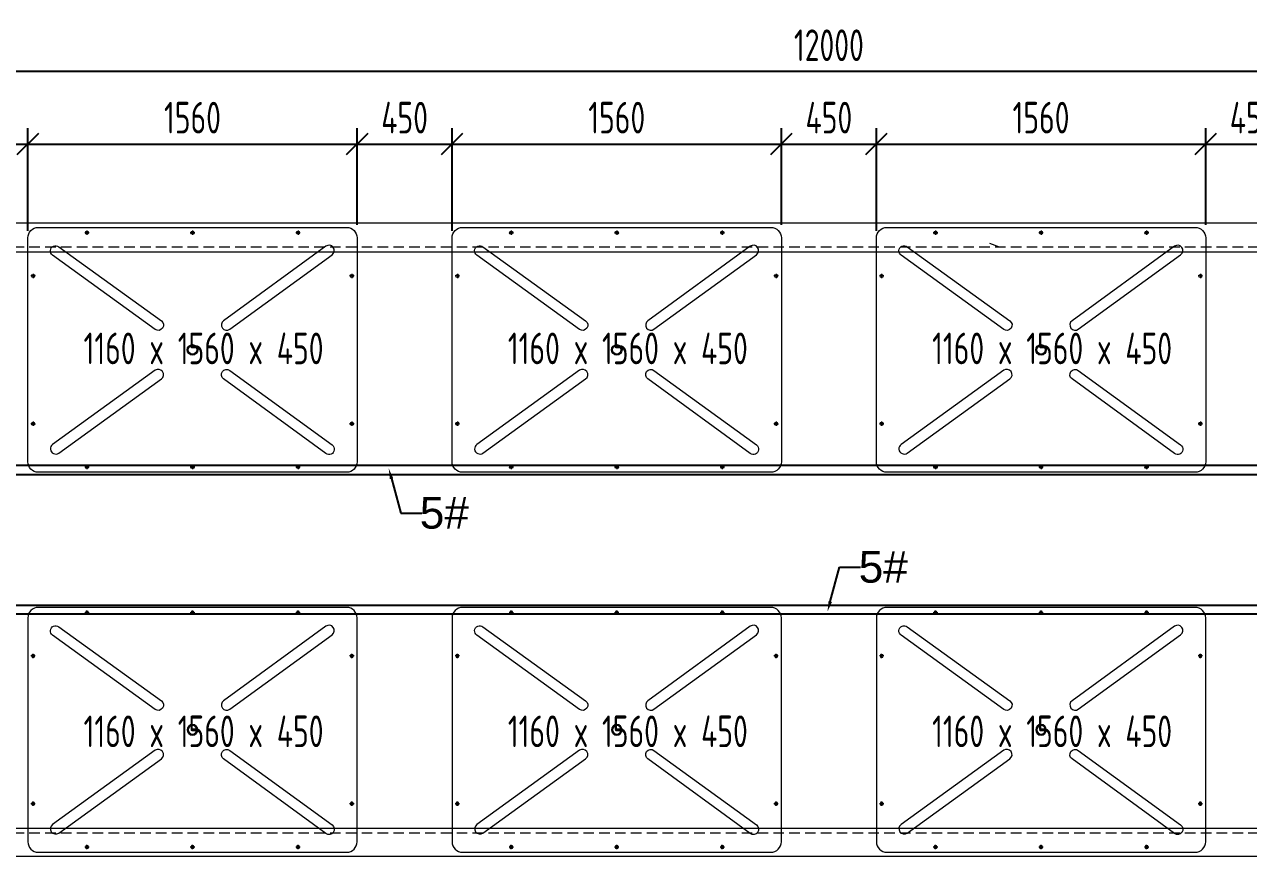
# Model space of a CAD drawing. Header units: millimetres. Extents: x 4 to 2106212, y -117026 to 198097.
# Drawn here: x 1951397 to 1957196, y 180080 to 184021 of the extents above; entities that cross this region are included whole.
import ezdxf
from ezdxf import colors
from ezdxf.entities.mleader import LeaderData, LeaderLine
from ezdxf.math import Vec2, Vec3

# ---------------------------------------------------------------- set-up
doc = ezdxf.new("R2010")
doc.units = ezdxf.units.MM
doc.linetypes.add('CENTER', pattern=[0.6, 0.375, -0.075, 0.075, -0.075])
doc.linetypes.add('DASHED', pattern=[0.75, 0.5, -0.25])
for name, color, linetype, lineweight in [('0dim', 6, 'Continuous', 9), ('dim', 6, 'Continuous', 13), ('文本', 3, 'Continuous', 13), ('浮箱', 160, 'Continuous', 20), ('铝型材', 7, 'Continuous', 13)]:
    doc.layers.add(name, color=color, linetype=linetype, lineweight=lineweight)
doc.layers.add('卡槽', color=242, linetype='Continuous')
doc.layers.add('标注', color=9, linetype='Continuous')
doc.styles.add('Arial', font='arial.ttf')
doc.styles.add('hztxt', font='ros1.shx', dxfattribs={"width": 0.8, "bigfont": 'hztxt.shx'})
doc.dimstyles.new('DIM-50', dxfattribs={"dimscale": 50, "dimtxt": 3, "dimasz": 2, "dimexe": 1.5, "dimexo": 1.5, "dimgap": 1, "dimtad": 1, "dimdec": 1, "dimdsep": 46, "dimtxsty": 'hztxt', "dimblk": 'OBLIQUE', "dimcen": 0, "dimdle": 1.5, "dimclrd": 9, "dimclre": 9, "dimclrt": 2, "dimadec": 1, "dimazin": 0, "dimtfac": 1, "dimtdec": 1, "dimtix": 1, "dimtmove": 2, "dimatfit": 3, "dimldrblk": 'OBLIQUE', "dimfxl": 15, "dimtolj": 1, "dimtzin": 0, "dimarcsym": 1})

# ---------------------------------------------------------------- blocks, each defined once
blk = doc.blocks.new('_Oblique')
at = {"color": 0, "linetype": 'ByBlock', "lineweight": -2}
blk.add_line((-0.5, -0.5), (0.5, 0.5), dxfattribs=at)
blk = doc.blocks.new('*D2972')
at = {"layer": 'Defpoints', "color": 0, "transparency": 16777216}
for p in [(1949208.1, 183798), (1949208.1, 183080, 0), (1961208.1, 183080)]:
    blk.add_point(p, dxfattribs=at)
at = {"layer": '标注', "color": 9, "lineweight": -2, "transparency": 16777216}
for p, q in [((1949208.1, 183155), (1949208.1, 183873)), ((1961208.1, 183155), (1961208.1, 183873)), ((1961283.1, 183798), (1949133.1, 183798))]:
    blk.add_line(p, q, dxfattribs=at)
at = {"layer": '标注', "color": 9, "lineweight": -2, "transparency": 16777216, "xscale": 100, "yscale": 100, "zscale": 100, "rotation": 180}
blk.add_blockref('_Oblique', (1949208.1, 183798), dxfattribs=at)
at = {"layer": '标注', "color": 9, "lineweight": -2, "transparency": 16777216, "xscale": 100, "yscale": 100, "zscale": 100}
blk.add_blockref('_Oblique', (1961208.1, 183798), dxfattribs=at)
at = {"layer": '标注', "color": 2, "transparency": 16777216, "insert": (1955208.1, 183923), "char_height": 150, "attachment_point": 5, "style": 'hztxt'}
blk.add_mtext('\\A1;12000', dxfattribs=at)
blk = doc.blocks.new('*D2975')
at = {"layer": 'Defpoints', "color": 0, "transparency": 16777216}
for p in [(1951413.1, 183455.1), (1950963.1, 182998, 0), (1951413.1, 182969, 0)]:
    blk.add_point(p, dxfattribs=at)
at = {"layer": '标注', "color": 9, "lineweight": -2, "transparency": 16777216}
for p, q in [((1950963.1, 183073), (1950963.1, 183530.1)), ((1951413.1, 183044), (1951413.1, 183530.1)), ((1950888.1, 183455.1), (1951488.1, 183455.1))]:
    blk.add_line(p, q, dxfattribs=at)
at = {"layer": '标注', "color": 9, "lineweight": -2, "transparency": 16777216, "xscale": 100, "yscale": 100, "zscale": 100, "rotation": 180}
blk.add_blockref('_Oblique', (1950963.1, 183455.1), dxfattribs=at)
at = {"layer": '标注', "color": 9, "lineweight": -2, "transparency": 16777216, "xscale": 100, "yscale": 100, "zscale": 100}
blk.add_blockref('_Oblique', (1951413.1, 183455.1), dxfattribs=at)
at = {"layer": '标注', "color": 2, "transparency": 16777216, "insert": (1951188.1, 183580.1), "char_height": 150, "attachment_point": 5, "style": 'hztxt'}
blk.add_mtext('\\A1;450', dxfattribs=at)
blk = doc.blocks.new('*D2976')
at = {"layer": 'Defpoints', "color": 0, "transparency": 16777216}
for p in [(1952973.1, 183455.1), (1951413.1, 182969, 0), (1952973.1, 182998, 0)]:
    blk.add_point(p, dxfattribs=at)
at = {"layer": '标注', "color": 9, "lineweight": -2, "transparency": 16777216}
for p, q in [((1951413.1, 183044), (1951413.1, 183530.1)), ((1952973.1, 183073), (1952973.1, 183530.1)), ((1951338.1, 183455.1), (1953048.1, 183455.1))]:
    blk.add_line(p, q, dxfattribs=at)
at = {"layer": '标注', "color": 9, "lineweight": -2, "transparency": 16777216, "xscale": 100, "yscale": 100, "zscale": 100, "rotation": 180}
blk.add_blockref('_Oblique', (1951413.1, 183455.1), dxfattribs=at)
at = {"layer": '标注', "color": 9, "lineweight": -2, "transparency": 16777216, "xscale": 100, "yscale": 100, "zscale": 100}
blk.add_blockref('_Oblique', (1952973.1, 183455.1), dxfattribs=at)
at = {"layer": '标注', "color": 2, "transparency": 16777216, "insert": (1952193.1, 183580.1), "char_height": 150, "attachment_point": 5, "style": 'hztxt'}
blk.add_mtext('\\A1;1560', dxfattribs=at)
blk = doc.blocks.new('*D2977')
at = {"layer": 'Defpoints', "color": 0, "transparency": 16777216}
for p in [(1953423.1, 183455.1), (1952973.1, 182998, 0), (1953423.1, 182969, 0)]:
    blk.add_point(p, dxfattribs=at)
at = {"layer": '标注', "color": 9, "lineweight": -2, "transparency": 16777216}
for p, q in [((1952973.1, 183073), (1952973.1, 183530.1)), ((1953423.1, 183044), (1953423.1, 183530.1)), ((1952898.1, 183455.1), (1953498.1, 183455.1))]:
    blk.add_line(p, q, dxfattribs=at)
at = {"layer": '标注', "color": 9, "lineweight": -2, "transparency": 16777216, "xscale": 100, "yscale": 100, "zscale": 100, "rotation": 180}
blk.add_blockref('_Oblique', (1952973.1, 183455.1), dxfattribs=at)
at = {"layer": '标注', "color": 9, "lineweight": -2, "transparency": 16777216, "xscale": 100, "yscale": 100, "zscale": 100}
blk.add_blockref('_Oblique', (1953423.1, 183455.1), dxfattribs=at)
at = {"layer": '标注', "color": 2, "transparency": 16777216, "insert": (1953198.1, 183580.1), "char_height": 150, "attachment_point": 5, "style": 'hztxt'}
blk.add_mtext('\\A1;450', dxfattribs=at)
blk = doc.blocks.new('*D2978')
at = {"layer": 'Defpoints', "color": 0, "transparency": 16777216}
for p in [(1954983.1, 183455.1), (1953423.1, 182969, 0), (1954983.1, 182998, 0)]:
    blk.add_point(p, dxfattribs=at)
at = {"layer": '标注', "color": 9, "lineweight": -2, "transparency": 16777216}
for p, q in [((1953423.1, 183044), (1953423.1, 183530.1)), ((1954983.1, 183073), (1954983.1, 183530.1)), ((1953348.1, 183455.1), (1955058.1, 183455.1))]:
    blk.add_line(p, q, dxfattribs=at)
at = {"layer": '标注', "color": 9, "lineweight": -2, "transparency": 16777216, "xscale": 100, "yscale": 100, "zscale": 100, "rotation": 180}
blk.add_blockref('_Oblique', (1953423.1, 183455.1), dxfattribs=at)
at = {"layer": '标注', "color": 9, "lineweight": -2, "transparency": 16777216, "xscale": 100, "yscale": 100, "zscale": 100}
blk.add_blockref('_Oblique', (1954983.1, 183455.1), dxfattribs=at)
at = {"layer": '标注', "color": 2, "transparency": 16777216, "insert": (1954203.1, 183580.1), "char_height": 150, "attachment_point": 5, "style": 'hztxt'}
blk.add_mtext('\\A1;1560', dxfattribs=at)
blk = doc.blocks.new('*D2979')
at = {"layer": 'Defpoints', "color": 0, "transparency": 16777216}
for p in [(1955433.1, 183455.1), (1954983.1, 182998, 0), (1955433.1, 182969, 0)]:
    blk.add_point(p, dxfattribs=at)
at = {"layer": '标注', "color": 9, "lineweight": -2, "transparency": 16777216}
for p, q in [((1954983.1, 183073), (1954983.1, 183530.1)), ((1955433.1, 183044), (1955433.1, 183530.1)), ((1954908.1, 183455.1), (1955508.1, 183455.1))]:
    blk.add_line(p, q, dxfattribs=at)
at = {"layer": '标注', "color": 9, "lineweight": -2, "transparency": 16777216, "xscale": 100, "yscale": 100, "zscale": 100, "rotation": 180}
blk.add_blockref('_Oblique', (1954983.1, 183455.1), dxfattribs=at)
at = {"layer": '标注', "color": 9, "lineweight": -2, "transparency": 16777216, "xscale": 100, "yscale": 100, "zscale": 100}
blk.add_blockref('_Oblique', (1955433.1, 183455.1), dxfattribs=at)
at = {"layer": '标注', "color": 2, "transparency": 16777216, "insert": (1955208.1, 183580.1), "char_height": 150, "attachment_point": 5, "style": 'hztxt'}
blk.add_mtext('\\A1;450', dxfattribs=at)
blk = doc.blocks.new('*D2980')
at = {"layer": 'Defpoints', "color": 0, "transparency": 16777216}
for p in [(1956993.1, 183455.1), (1955433.1, 182969, 0), (1956993.1, 182998, 0)]:
    blk.add_point(p, dxfattribs=at)
at = {"layer": '标注', "color": 9, "lineweight": -2, "transparency": 16777216}
for p, q in [((1955433.1, 183044), (1955433.1, 183530.1)), ((1956993.1, 183073), (1956993.1, 183530.1)), ((1955358.1, 183455.1), (1957068.1, 183455.1))]:
    blk.add_line(p, q, dxfattribs=at)
at = {"layer": '标注', "color": 9, "lineweight": -2, "transparency": 16777216, "xscale": 100, "yscale": 100, "zscale": 100, "rotation": 180}
blk.add_blockref('_Oblique', (1955433.1, 183455.1), dxfattribs=at)
at = {"layer": '标注', "color": 9, "lineweight": -2, "transparency": 16777216, "xscale": 100, "yscale": 100, "zscale": 100}
blk.add_blockref('_Oblique', (1956993.1, 183455.1), dxfattribs=at)
at = {"layer": '标注', "color": 2, "transparency": 16777216, "insert": (1956213.1, 183580.1), "char_height": 150, "attachment_point": 5, "style": 'hztxt'}
blk.add_mtext('\\A1;1560', dxfattribs=at)
blk = doc.blocks.new('*D2981')
at = {"layer": 'Defpoints', "color": 0, "transparency": 16777216}
for p in [(1957443.1, 183455.1), (1956993.1, 182998, 0), (1957443.1, 182969, 0)]:
    blk.add_point(p, dxfattribs=at)
at = {"layer": '标注', "color": 9, "lineweight": -2, "transparency": 16777216}
for p, q in [((1956993.1, 183073), (1956993.1, 183530.1)), ((1957443.1, 183044), (1957443.1, 183530.1)), ((1956918.1, 183455.1), (1957518.1, 183455.1))]:
    blk.add_line(p, q, dxfattribs=at)
at = {"layer": '标注', "color": 9, "lineweight": -2, "transparency": 16777216, "xscale": 100, "yscale": 100, "zscale": 100, "rotation": 180}
blk.add_blockref('_Oblique', (1956993.1, 183455.1), dxfattribs=at)
at = {"layer": '标注', "color": 9, "lineweight": -2, "transparency": 16777216, "xscale": 100, "yscale": 100, "zscale": 100}
blk.add_blockref('_Oblique', (1957443.1, 183455.1), dxfattribs=at)
at = {"layer": '标注', "color": 2, "transparency": 16777216, "insert": (1957218.1, 183580.1), "char_height": 150, "attachment_point": 5, "style": 'hztxt'}
blk.add_mtext('\\A1;450', dxfattribs=at)
blk = doc.blocks.new('FX')
at = {"layer": '浮箱', "color": 5, "linetype": 'Continuous'}
for p, q in [((1949463, 183145.6, 0), (1950923, 183145.6, 0)), ((1949413, 182035.6, 0), (1949413, 183095.6, 0)), ((1950973, 183095.6, 0), (1950973, 182035.6, 0)), ((1950923, 181985.6, 0), (1949463, 181985.6, 0))]:
    blk.add_line(p, q, dxfattribs=at)
at = {"layer": '浮箱', "color": 1, "linetype": 'CENTER', "ltscale": 9.652}
for p, q in [((1949693, 183131, 0), (1949693, 183110.1, 0)), ((1950193, 183131, 0), (1950193, 183110.1, 0)), ((1950693, 183131, 0), (1950693, 183110.1, 0)), ((1949703.4, 183120.6, 0), (1949682.5, 183120.6, 0)), ((1950203.4, 183120.6, 0), (1950182.5, 183120.6, 0)), ((1950703.4, 183120.6, 0), (1950682.5, 183120.6, 0)), ((1949448.4, 182915.6, 0), (1949427.5, 182915.6, 0)), ((1949438, 182926, 0), (1949438, 182905.1, 0)), ((1950958.4, 182915.6, 0), (1950937.5, 182915.6, 0)), ((1950948, 182926, 0), (1950948, 182905.1, 0)), ((1949448.4, 182215.6, 0), (1949427.5, 182215.6, 0)), ((1949438, 182226, 0), (1949438, 182205.1, 0)), ((1950958.4, 182215.6, 0), (1950937.5, 182215.6, 0)), ((1950948, 182226, 0), (1950948, 182205.1, 0)), ((1949703.4, 182010.6, 0), (1949682.5, 182010.6, 0)), ((1949693, 182021, 0), (1949693, 182000.1, 0)), ((1950203.4, 182010.6, 0), (1950182.5, 182010.6, 0)), ((1950193, 182021, 0), (1950193, 182000.1, 0)), ((1950703.4, 182010.6, 0), (1950682.5, 182010.6, 0)), ((1950693, 182021, 0), (1950693, 182000.1, 0))]:
    blk.add_line(p, q, dxfattribs=at)
at = {"layer": '浮箱', "linetype": 'Continuous'}
for p, q in [((1950793.9, 183145.7, 0), (1950793.9, 183145.6, 0)), ((1950798.7, 183145.6, 0), (1950798.7, 183145.7, 0)), ((1950798.8, 183145.6, 0), (1950798.8, 183145.7, 0)), ((1950799, 183145.6, 0), (1950799, 183145.7, 0)), ((1950799.6, 183145.7, 0), (1950799.6, 183145.6, 0)), ((1950799.7, 183145.7, 0), (1950799.7, 183145.6, 0)), ((1950800, 183145.7, 0), (1950800, 183145.6, 0)), ((1950805.4, 183145.6, 0), (1950805.4, 183145.7, 0)), ((1949413, 182978.1, 0), (1949412.8, 182978.1, 0)), ((1949412.9, 182972.6, 0), (1949413, 182972.6, 0)), ((1949412.9, 182972.3, 0), (1949413, 182972.3, 0)), ((1949412.9, 182972.3, 0), (1949413, 182972.3, 0)), ((1949413, 182971.6, 0), (1949412.9, 182971.6, 0)), ((1949413, 182971.4, 0), (1949412.9, 182971.4, 0)), ((1949413, 182971.3, 0), (1949412.9, 182971.3, 0)), ((1949412.9, 182966.5, 0), (1949413, 182966.5, 0))]:
    blk.add_line(p, q, dxfattribs=at)
at = {"layer": '浮箱', "color": 5, "linetype": 'Continuous', "elevation": 0}
for points in [[(1949529.9, 183013.8, -1), (1949559.2, 183054.4), (1950045.5, 182703, -0.999989), (1950016.2, 182662.5), (1949529.9, 183013.8)], [(1950854.5, 183016.1, 1), (1950825.1, 183056.6), (1950340, 182703.5, 0.999989), (1950369.4, 182663.1), (1950854.5, 183016.1)], [(1949529.9, 182117.3, 1), (1949559.2, 182076.8), (1950045.5, 182428.2, 0.999989), (1950016.2, 182468.7), (1949529.9, 182117.3)], [(1950854.5, 182115, -1), (1950825.1, 182074.6), (1950340, 182427.7, -0.999989), (1950369.4, 182468.1), (1950854.5, 182115)]]:
    blk.add_lwpolyline(points, format="xyb", dxfattribs=at)
blk.add_lwpolyline([(1950207.7, 182585.8), (1950207.7, 182585.8)], dxfattribs=at)
at = {"layer": '浮箱', "color": 9, "linetype": 'Continuous'}
for centre in [(1949693, 183120.6, 0), (1950193, 183120.6, 0), (1950693, 183120.6, 0), (1949438, 182915.6, 0), (1950948, 182915.6, 0), (1949438, 182215.6, 0), (1950948, 182215.6, 0), (1949693, 182010.6, 0), (1950193, 182010.6, 0), (1950693, 182010.6, 0)]:
    blk.add_circle(centre, 7.5, dxfattribs=at)
at = {"layer": '浮箱', "color": 5, "linetype": 'Continuous'}
for radius in [25, 20]:
    blk.add_circle((1950193, 182565.6, 0), radius, dxfattribs=at)
at = {"layer": '浮箱', "color": 5, "linetype": 'Continuous', "extrusion": (0, 0, -1)}
for centre, start, end in [((-1949463, 183095.6, 0), 0, 90), ((-1950923, 183095.6, 0), 90, 180), ((-1949463, 182035.6, 0), 270, 0), ((-1950923, 182035.6, 0), 180, 270)]:
    blk.add_arc(centre, 50, start, end, dxfattribs=at)

msp = doc.modelspace()

# ---------------------------------------------------------------- linework, layer by layer
at = {"layer": '0dim'}
msp.add_line((1955969.1213, 182984.7561), (1956014.083, 182967.9496), dxfattribs=at)
at = {"layer": 'dim', "color": 1, "linetype": 'DASHED', "ltscale": 100}
for p, q in [((1949320.0944, 182967.9895), (1961208.0944, 182967.9895)), ((1949320.0944, 180191.9895), (1961208.0944, 180191.9895))]:
    msp.add_line(p, q, dxfattribs=at)
at = {"layer": '卡槽', "color": 22, "ltscale": 5000}
for points in [[(1949208.0944, 181931.9895), (1949208.0944, 181889.9895), (1961200.5944, 181889.9895), (1961200.5944, 181931.9895)], [(1949208.0944, 181227.9895), (1949208.0944, 181269.9895), (1961200.5944, 181269.9895), (1961200.5944, 181227.9895)]]:
    msp.add_lwpolyline(points, close=True, dxfattribs=at)
at = {"layer": '铝型材', "color": 3}
for points in [[(1961208.0944, 183079.9895), (1949208.0944, 183079.9895), (1949343.0944, 182944.9895), (1961208.0944, 182944.9895)], [(1961208.0944, 180079.9895), (1949208.0944, 180079.9895), (1949343.0944, 180214.9895), (1961208.0944, 180214.9895)]]:
    msp.add_lwpolyline(points, close=True, dxfattribs=at)

# ---------------------------------------------------------------- block references
for p in [(2000.1261, -85.5994, 0.0005), (4010.1261, -85.5994, 0.0005), (6020.1261, -85.5994, 0.0005)]:
    msp.add_blockref('FX', p)
at = {"xscale": -1, "rotation": 180}
for p in [(2000.1261, 363245.5783, 0.0005), (4010.1261, 363245.5783, 0.0005), (6020.1261, 363245.5783, 0.0005)]:
    msp.add_blockref('FX', p, dxfattribs=at)

# ---------------------------------------------------------------- texts
at = {"layer": '文本', "color": 3, "char_height": 150, "style": 'hztxt'}
for insert, attachment_point in [((1952813.9555, 182561.9562, -0.0005), 3), ((1954823.9555, 182561.9562, -0.0005), 3), ((1956833.9555, 182561.9562, -0.0005), 3), ((1952813.9555, 180598.0228, -0.0005), 9), ((1954823.9555, 180598.0228, -0.0005), 9), ((1956833.9555, 180598.0228, -0.0005), 9)]:
    msp.add_mtext('\\pi41.0595;1160 x 1560 x 450          ', dxfattribs=dict(at, insert=insert, attachment_point=attachment_point))

# ---------------------------------------------------------------- dimensions: what is measured, and where the dimension line sits
at = {"layer": '标注'}
dim = msp.add_linear_dim(base=(1949208.0944, 183798.0009), p1=(1961208.0944, 183079.9895), p2=(1949208.0944, 183079.9895, 0.0005), angle=180, dimstyle='DIM-50', dxfattribs=at)
dim.commit()
dim.dimension.update_dxf_attribs({"geometry": '*D2972', "text_midpoint": (1955208.0944, 183923.0009)})
for base, p1, p2, picture, middle in [((1951413.0944, 183455.089), (1950963.0944, 182997.9895, -0.001), (1951413.0944, 182968.9895, -0.001), '*D2975', (1951188.0944, 183580.089)), ((1952973.0944, 183455.089), (1951413.0944, 182968.9895, -0.001), (1952973.0944, 182997.9895, -0.001), '*D2976', (1952193.0944, 183580.089)), ((1953423.0944, 183455.089), (1952973.0944, 182997.9895, -0.001), (1953423.0944, 182968.9895, -0.001), '*D2977', (1953198.0944, 183580.089)), ((1954983.0944, 183455.089), (1953423.0944, 182968.9895, -0.001), (1954983.0944, 182997.9895, -0.001), '*D2978', (1954203.0944, 183580.089)), ((1955433.0944, 183455.089), (1954983.0944, 182997.9895, -0.001), (1955433.0944, 182968.9895, -0.001), '*D2979', (1955208.0944, 183580.089)), ((1956993.0944, 183455.089), (1955433.0944, 182968.9895, -0.001), (1956993.0944, 182997.9895, -0.001), '*D2980', (1956213.0944, 183580.089)), ((1957443.0944, 183455.089), (1956993.0944, 182997.9895, -0.001), (1957443.0944, 182968.9895, -0.001), '*D2981', (1957218.0944, 183580.089))]:
    dim = msp.add_linear_dim(base=base, p1=p1, p2=p2, dimstyle='DIM-50', dxfattribs=at)
    dim.commit()
    dim.dimension.update_dxf_attribs({"geometry": picture, "text_midpoint": middle})

# ---------------------------------------------------------------- leaders
at = {"layer": '标注', "color": 6}
ml = msp.add_multileader_mtext('Standard', dxfattribs=at)
ml.set_content('5#', color=6, style='Arial')
ml.set_leader_properties(color=8)
ml.build(insert=Vec2(0, 0))
ml.multileader.update_dxf_attribs({"dogleg_length": 100, "arrow_head_size": 50})
ctx = ml.context
ctx.base_point, ctx.char_height, ctx.arrow_head_size, ctx.plane_origin = Vec3(1953279.8845, 181707.04), 150, 50, Vec3(1953480.8481, 180208.451)
ctx.text_align_type = 2
notes = []
notes.append((ctx, [(1, (1, 1, 0), (1953179.8845, 181707.04), (1, 0), 100, [(0, [(1953122.8049, 181918.3385)], 0, [])])]))
ctx.mtext.insert, ctx.mtext.alignment, ctx.mtext.flow_direction = Vec3(1953502.769, 181783.2989), 3, 5
ml = msp.add_multileader_mtext('Standard', dxfattribs=at)
ml.set_content('5#', color=6, style='Arial')
ml.set_leader_properties(color=8)
ml.build(insert=Vec2(0, 0))
ml.multileader.update_dxf_attribs({"dogleg_length": 100, "arrow_head_size": 50})
ctx = ml.context
ctx.base_point, ctx.char_height, ctx.arrow_head_size, ctx.plane_origin = Vec3(1955358.5546, 181450.9376), 150, 50, Vec3(1955559.5182, 182949.5266)
ctx.text_align_type = 2
notes.append((ctx, [(1, (1, 1, 0), (1955258.5546, 181450.9376), (1, 0), 100, [(0, [(1955201.475, 181239.6392)], 0, [])])]))
ctx.mtext.insert, ctx.mtext.alignment, ctx.mtext.flow_direction = Vec3(1955582.2804, 181527.2166), 3, 5
for ctx, leaders in notes:
    for number, flags, end, landing, length, lines in leaders:
        leader = LeaderData()
        leader.index, (leader.has_last_leader_line, leader.has_dogleg_vector, leader.attachment_direction) = number, flags
        leader.last_leader_point, leader.dogleg_vector, leader.dogleg_length = Vec3(end), Vec3(landing), length
        for number, points, colour, breaks in lines:
            line = LeaderLine()
            line.index, line.vertices, line.color, line.breaks = number, Vec3.list(points), colors.encode_raw_color(colour), breaks
            leader.lines.append(line)
        ctx.leaders.append(leader)

doc.saveas('drawing.dxf')
